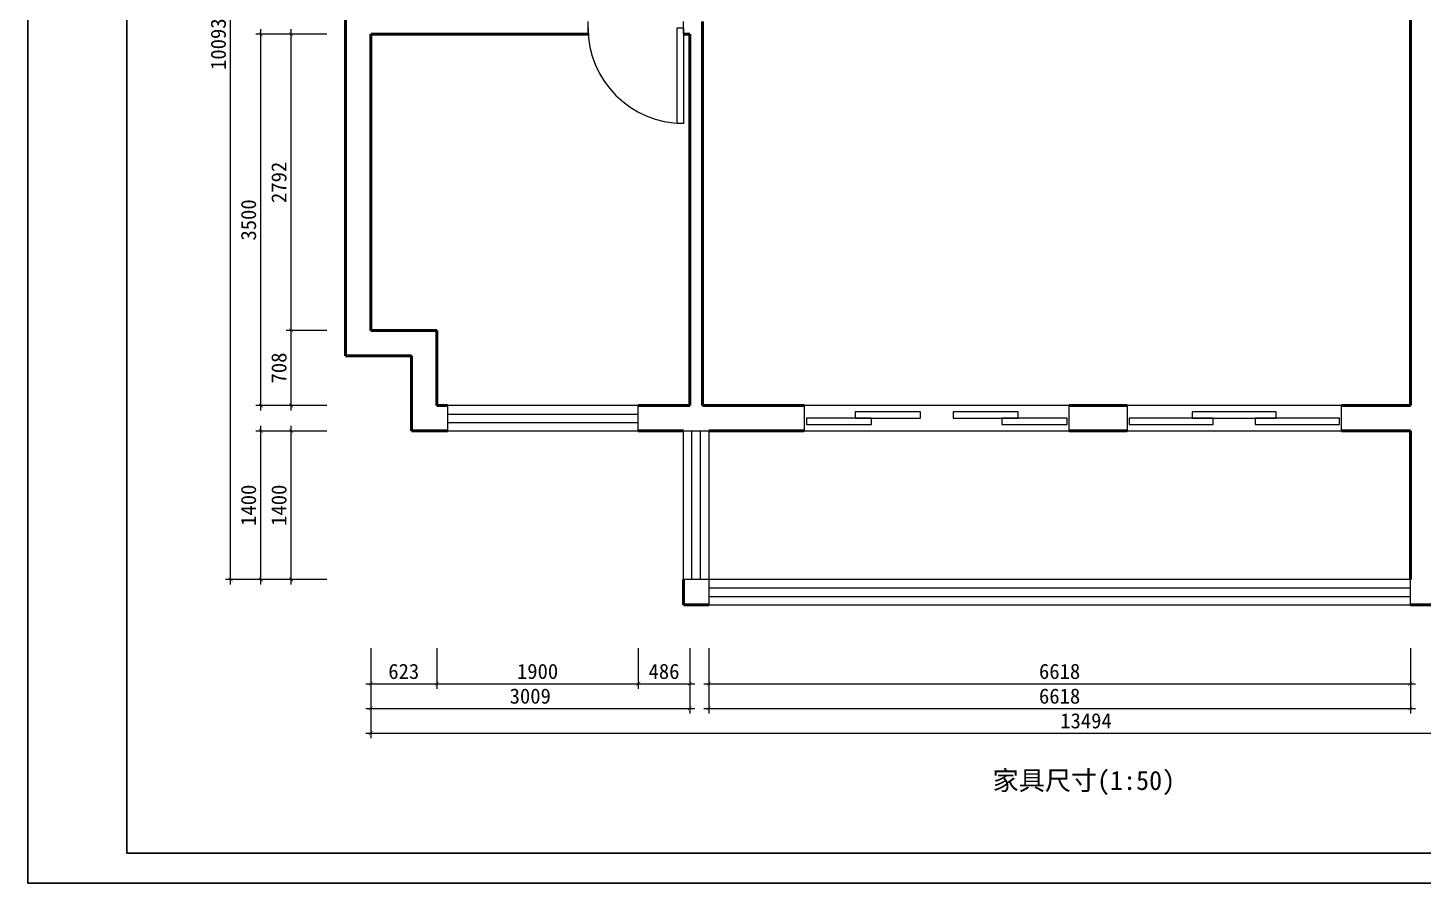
# Model space of a CAD drawing. Header units: millimetres. Extents: x 0 to 67000, y -21025 to -3421.
# Drawn here: x 46000 to 59162, y -21025 to -12963 of the extents above; entities that cross this region are included whole.
import ezdxf

# ---------------------------------------------------------------- set-up
doc = ezdxf.new("R2010")
doc.units = ezdxf.units.MM
doc.layers.get('0').update_dxf_attribs({"lineweight": 13})
for name, color, linetype in [('00图框', 7, 'Continuous'), ('SH-尺寸标注', 32, 'Continuous'), ('图框', 4, 'Continuous')]:
    doc.layers.add(name, color=color, linetype=linetype)
for name, color, linetype, lineweight in [('BS-非承重墙', 7, 'Continuous', 50), ('DS-门窗', 7, 'Continuous', 13), ('SH-文字标注', 2, 'Continuous', 13)]:
    doc.layers.add(name, color=color, linetype=linetype, lineweight=lineweight)
doc.styles.get("Standard").update_dxf_attribs({"font": 'SimSun.ttf'})
doc.styles.add('T_12_2_SimSun', font='', dxfattribs={"height": 225.638169})
doc.styles.get('T_12_2_SimSun').set_extended_font_data('SimSun')
doc.dimstyles.new('D_20_2.35', dxfattribs={"dimtxt": 142.857143, "dimasz": 35.714286, "dimexe": 47.619048, "dimexo": 0, "dimgap": 0, "dimtad": 1, "dimdec": 0, "dimzin": 1, "dimdsep": 46, "dimtxsty": 'Standard', "dimblk": 'ARCHTICK', "dimcen": 0.09, "dimdle": 47.619048, "dimclrd": 252, "dimclre": 252, "dimclrt": 134, "dimadec": 0, "dimazin": 0, "dimtfac": 1, "dimtdec": 4, "dimtix": 1, "dimtmove": 2, "dimatfit": 3, "dimfxl": 335.714273, "dimfxlon": 1, "dimtolj": 1, "dimtzin": 0, "dimlwd": 9, "dimlwe": 9, "dimarcsym": 0})

# ---------------------------------------------------------------- blocks, each defined once
blk = doc.blocks.new('_Frame133990009')
at = {"layer": '00图框', "color": 7, "linetype": 'Continuous', "ltscale": 2, "flags": 128}
for points in [[(-41435, -1581), (565, -1581), (565, -31281), (-41435, -31281), (-41435, -1581)], [(-39567, -30715), (-1, -30715), (-1, -2147), (-39567, -2147), (-39567, -30715)]]:
    blk.add_lwpolyline(points, dxfattribs=at)
blk = doc.blocks.new('LEGEND_67648a39d927c7a930baef3c54e38a72_50dd9289d5ae45199d053af8cd38e6ff')
at = {"layer": 'DS-门窗', "color": 60, "linetype": 'Continuous', "ltscale": 2}
for p, q in [((0, 120), (0, 0)), ((900, 120), (900, 0))]:
    blk.add_line(p, q, dxfattribs=at)
at = {"layer": 'DS-门窗', "color": 60, "linetype": 'Continuous', "ltscale": 2, "flags": 128}
blk.add_lwpolyline([(0, 60), (0, 960), (60, 960), (60, 60), (0, 60)], dxfattribs=at)
at = {"layer": 'DS-门窗', "color": 60, "linetype": 'Continuous', "ltscale": 2}
blk.add_arc((0, 60), 900, 0, 90, dxfattribs=at)
blk = doc.blocks.new('DOOR_acc6905375ffd53cf1e31f5e83cf5ed8_0b95423158d84db897271b12eb6dca6c')
at = {"layer": 'DS-门窗', "color": 60, "linetype": 'Continuous', "ltscale": 2}
for p, q in [((-163.9998, -3357.9998), (-2663.9998, -3357.9998)), ((-2663.9998, -3357.9998), (-2663.9998, -3597.9998)), ((-1567.7498, -3417.9998), (-2182.7498, -3417.9998)), ((-2182.7498, -3417.9998), (-2182.7498, -3477.9998)), ((-1567.7498, -3477.9998), (-1567.7498, -3417.9998)), ((-645.2498, -3417.9998), (-1260.2498, -3417.9998)), ((-1260.2498, -3417.9998), (-1260.2498, -3477.9998)), ((-645.2498, -3477.9998), (-645.2498, -3417.9998)), ((-163.9998, -3597.9998), (-163.9998, -3357.9998)), ((-2028.9998, -3477.9998), (-2643.9998, -3477.9998)), ((-2643.9998, -3477.9998), (-2643.9998, -3537.9998)), ((-2643.9998, -3537.9998), (-2028.9998, -3537.9998)), ((-2182.7498, -3477.9998), (-1567.7498, -3477.9998)), ((-2028.9998, -3537.9998), (-2028.9998, -3477.9998)), ((-1260.2498, -3477.9998), (-645.2498, -3477.9998)), ((-183.9998, -3477.9998), (-798.9998, -3477.9998)), ((-798.9998, -3477.9998), (-798.9998, -3537.9998)), ((-798.9998, -3537.9998), (-183.9998, -3537.9998)), ((-183.9998, -3537.9998), (-183.9998, -3477.9998)), ((-2663.9998, -3597.9998), (-163.9998, -3597.9998))]:
    blk.add_line(p, q, dxfattribs=at)
blk = doc.blocks.new('DOOR_3d5513a56b217097f4e72e7e1c964057_0e7302f3b3de42dcbd4674c8a126d7b2')
at = {"layer": 'DS-门窗', "color": 60, "linetype": 'Continuous', "ltscale": 2}
for p, q in [((2404, -3358), (382, -3358)), ((382, -3358), (382, -3598)), ((1789, -3418), (997, -3418)), ((997, -3418), (997, -3478)), ((1789, -3478), (1789, -3418)), ((2404, -3598), (2404, -3358)), ((1195, -3478), (402, -3478)), ((402, -3478), (402, -3538)), ((402, -3538), (1195, -3538)), ((997, -3478), (1789, -3478)), ((1195, -3538), (1195, -3478)), ((2384, -3478), (1591, -3478)), ((1591, -3478), (1591, -3538)), ((1591, -3538), (2384, -3538)), ((2384, -3538), (2384, -3478)), ((382, -3598), (2404, -3598))]:
    blk.add_line(p, q, dxfattribs=at)
blk = doc.blocks.new('WINDOW_f73aaa421d81a0d24ced11b06a9f54ff_d18b65bd54624575a71e40cacd58e0c7')
at = {"layer": 'DS-门窗', "color": 60, "linetype": 'Continuous', "ltscale": 2}
for p, q in [((3054, -4998), (-3564, -4998)), ((-3564, -4998), (-3564, -5238)), ((3054, -5238), (3054, -4998)), ((-3564, -5078), (3054, -5078)), ((-3564, -5158), (3054, -5158)), ((-3564, -5238), (3054, -5238))]:
    blk.add_line(p, q, dxfattribs=at)
blk = doc.blocks.new('WINDOW_b9969480b67079be11589bbff2d2da8e_e0f840c4466b49bc990c8ccdc1e307e4')
at = {"layer": 'DS-门窗', "color": 60, "linetype": 'Continuous', "ltscale": 2}
for p, q in [((-4230, -3358), (-6030, -3358)), ((-6030, -3358), (-6030, -3598)), ((-4230, -3598), (-4230, -3358)), ((-6030, -3438), (-4230, -3438)), ((-6030, -3518), (-4230, -3518)), ((-6030, -3598), (-4230, -3598))]:
    blk.add_line(p, q, dxfattribs=at)
blk = doc.blocks.new('WINDOW_cacf92c015f3955073eea6c39584fa9b_b5f50a5ff9d647fda2256d60ba827a1b')
at = {"layer": 'DS-门窗', "color": 60, "linetype": 'Continuous', "ltscale": 2}
for p, q in [((-3804, -4998), (-3804, -3598)), ((-3804, -3598), (-3564, -3598)), ((-3724, -4998), (-3724, -3598)), ((-3644, -4998), (-3644, -3598)), ((-3564, -3598), (-3564, -4998)), ((-3564, -4998), (-3804, -4998))]:
    blk.add_line(p, q, dxfattribs=at)
blk = doc.blocks.new('_ArchTick')
at = {"color": 0, "linetype": 'ByBlock', "const_width": 0.15}
blk.add_lwpolyline([(-0.5, -0.5), (0.5, 0.5)], dxfattribs=at)
blk = doc.blocks.new('*D240')
at = {"layer": 'Defpoints', "color": 0}
for p in [(49235, -19275), (62729, -19275), (62729, -19611)]:
    blk.add_point(p, dxfattribs=at)
at = {"layer": 'SH-尺寸标注', "color": 252, "linetype": 'Continuous', "lineweight": 9}
for p, q in [((49235, -19275), (49235, -19659)), ((62729, -19275), (62729, -19659)), ((49187, -19611), (62777, -19611))]:
    blk.add_line(p, q, dxfattribs=at)
at = {"layer": 'SH-尺寸标注', "color": 252, "lineweight": 9, "xscale": 35.71428581050463, "yscale": 35.71428581050463, "zscale": 35.71428581050463, "rotation": 180}
blk.add_blockref('_ArchTick', (49235, -19611), dxfattribs=at)
at = {"layer": 'SH-尺寸标注', "color": 252, "lineweight": 9, "xscale": 35.71428581050463, "yscale": 35.71428581050463, "zscale": 35.71428581050463}
blk.add_blockref('_ArchTick', (62729, -19611), dxfattribs=at)
at = {"layer": 'SH-尺寸标注', "color": 134, "insert": (55982, -19496), "char_height": 142.9, "attachment_point": 5}
blk.add_mtext('\\A1;13494', dxfattribs=at)
blk = doc.blocks.new('*D238')
at = {"layer": 'Defpoints', "color": 0}
for p in [(47912, -8070), (48248, -8070), (48248, -18163)]:
    blk.add_point(p, dxfattribs=at)
at = {"layer": 'SH-尺寸标注', "color": 252, "linetype": 'Continuous', "lineweight": 9}
for p, q in [((47912, -18210), (47912, -8022)), ((48248, -8070), (47864, -8070)), ((48248, -18163), (47864, -18163))]:
    blk.add_line(p, q, dxfattribs=at)
at = {"layer": 'SH-尺寸标注', "color": 252, "lineweight": 9, "xscale": 35.71428581050463, "yscale": 35.71428581050463, "zscale": 35.71428581050463}
for p, rotation in [((47912, -8070), 90), ((47912, -18163), 270)]:
    blk.add_blockref('_ArchTick', p, dxfattribs=dict(at, rotation=rotation))
at = {"layer": 'SH-尺寸标注', "color": 134, "insert": (47797, -13116), "char_height": 142.9, "attachment_point": 5, "rotation": 90}
blk.add_mtext('\\A1;10093', dxfattribs=at)
blk = doc.blocks.new('*D218')
at = {"layer": 'Defpoints', "color": 0}
for p in [(49235, -18809), (49858, -18809), (49858, -19145)]:
    blk.add_point(p, dxfattribs=at)
at = {"layer": 'SH-尺寸标注', "color": 252, "linetype": 'Continuous', "lineweight": 9}
for p, q in [((49235, -18809), (49235, -19193)), ((49858, -18809), (49858, -19193)), ((49187, -19145), (49906, -19145))]:
    blk.add_line(p, q, dxfattribs=at)
at = {"layer": 'SH-尺寸标注', "color": 252, "lineweight": 9, "xscale": 35.71428581050463, "yscale": 35.71428581050463, "zscale": 35.71428581050463, "rotation": 180}
blk.add_blockref('_ArchTick', (49235, -19145), dxfattribs=at)
at = {"layer": 'SH-尺寸标注', "color": 252, "lineweight": 9, "xscale": 35.71428581050463, "yscale": 35.71428581050463, "zscale": 35.71428581050463}
blk.add_blockref('_ArchTick', (49858, -19145), dxfattribs=at)
at = {"layer": 'SH-尺寸标注', "color": 134, "insert": (49546, -19030), "char_height": 142.9, "attachment_point": 5}
blk.add_mtext('\\A1;623', dxfattribs=at)
blk = doc.blocks.new('*D217')
at = {"layer": 'Defpoints', "color": 0}
for p in [(49858, -18809), (51758, -18809), (51758, -19145)]:
    blk.add_point(p, dxfattribs=at)
at = {"layer": 'SH-尺寸标注', "color": 252, "linetype": 'Continuous', "lineweight": 9}
for p, q in [((49858, -18809), (49858, -19193)), ((51758, -18809), (51758, -19193)), ((49810, -19145), (51806, -19145))]:
    blk.add_line(p, q, dxfattribs=at)
at = {"layer": 'SH-尺寸标注', "color": 252, "lineweight": 9, "xscale": 35.71428581050463, "yscale": 35.71428581050463, "zscale": 35.71428581050463, "rotation": 180}
blk.add_blockref('_ArchTick', (49858, -19145), dxfattribs=at)
at = {"layer": 'SH-尺寸标注', "color": 252, "lineweight": 9, "xscale": 35.71428581050463, "yscale": 35.71428581050463, "zscale": 35.71428581050463}
blk.add_blockref('_ArchTick', (51758, -19145), dxfattribs=at)
at = {"layer": 'SH-尺寸标注', "color": 134, "insert": (50808, -19030), "char_height": 142.9, "attachment_point": 5}
blk.add_mtext('\\A1;1900', dxfattribs=at)
blk = doc.blocks.new('*D216')
at = {"layer": 'Defpoints', "color": 0}
for p in [(51758, -18809), (52244, -18809), (52244, -19145)]:
    blk.add_point(p, dxfattribs=at)
at = {"layer": 'SH-尺寸标注', "color": 252, "linetype": 'Continuous', "lineweight": 9}
for p, q in [((51758, -18809), (51758, -19193)), ((52244, -18809), (52244, -19193)), ((51710, -19145), (52292, -19145))]:
    blk.add_line(p, q, dxfattribs=at)
at = {"layer": 'SH-尺寸标注', "color": 252, "lineweight": 9, "xscale": 35.71428581050463, "yscale": 35.71428581050463, "zscale": 35.71428581050463, "rotation": 180}
blk.add_blockref('_ArchTick', (51758, -19145), dxfattribs=at)
at = {"layer": 'SH-尺寸标注', "color": 252, "lineweight": 9, "xscale": 35.71428581050463, "yscale": 35.71428581050463, "zscale": 35.71428581050463}
blk.add_blockref('_ArchTick', (52244, -19145), dxfattribs=at)
at = {"layer": 'SH-尺寸标注', "color": 134, "insert": (52001, -19030), "char_height": 142.9, "attachment_point": 5}
blk.add_mtext('\\A1;486', dxfattribs=at)
blk = doc.blocks.new('*D215')
at = {"layer": 'Defpoints', "color": 0}
for p in [(52424, -18809), (59042, -18809), (59042, -19145)]:
    blk.add_point(p, dxfattribs=at)
at = {"layer": 'SH-尺寸标注', "color": 252, "linetype": 'Continuous', "lineweight": 9}
for p, q in [((52424, -18809), (52424, -19193)), ((59042, -18809), (59042, -19193)), ((52376, -19145), (59090, -19145))]:
    blk.add_line(p, q, dxfattribs=at)
at = {"layer": 'SH-尺寸标注', "color": 252, "lineweight": 9, "xscale": 35.71428581050463, "yscale": 35.71428581050463, "zscale": 35.71428581050463, "rotation": 180}
blk.add_blockref('_ArchTick', (52424, -19145), dxfattribs=at)
at = {"layer": 'SH-尺寸标注', "color": 252, "lineweight": 9, "xscale": 35.71428581050463, "yscale": 35.71428581050463, "zscale": 35.71428581050463}
blk.add_blockref('_ArchTick', (59042, -19145), dxfattribs=at)
at = {"layer": 'SH-尺寸标注', "color": 134, "insert": (55733, -19030), "char_height": 142.9, "attachment_point": 5}
blk.add_mtext('\\A1;6618', dxfattribs=at)
blk = doc.blocks.new('*D211')
at = {"layer": 'Defpoints', "color": 0}
for p in [(48484, -16763), (48820, -16763), (48820, -18163)]:
    blk.add_point(p, dxfattribs=at)
at = {"layer": 'SH-尺寸标注', "color": 252, "linetype": 'Continuous', "lineweight": 9}
for p, q in [((48484, -18210), (48484, -16715)), ((48820, -16763), (48436, -16763)), ((48820, -18163), (48436, -18163))]:
    blk.add_line(p, q, dxfattribs=at)
at = {"layer": 'SH-尺寸标注', "color": 252, "lineweight": 9, "xscale": 35.71428581050463, "yscale": 35.71428581050463, "zscale": 35.71428581050463}
for p, rotation in [((48484, -16763), 90), ((48484, -18163), 270)]:
    blk.add_blockref('_ArchTick', p, dxfattribs=dict(at, rotation=rotation))
at = {"layer": 'SH-尺寸标注', "color": 134, "insert": (48369, -17463), "char_height": 142.9, "attachment_point": 5, "rotation": 90}
blk.add_mtext('\\A1;1400', dxfattribs=at)
blk = doc.blocks.new('*D210')
at = {"layer": 'Defpoints', "color": 0}
for p in [(48484, -15815), (48820, -15815), (48820, -16523)]:
    blk.add_point(p, dxfattribs=at)
at = {"layer": 'SH-尺寸标注', "color": 252, "linetype": 'Continuous', "lineweight": 9}
for p, q in [((48484, -16570), (48484, -15767)), ((48820, -15815), (48436, -15815)), ((48820, -16523), (48436, -16523))]:
    blk.add_line(p, q, dxfattribs=at)
at = {"layer": 'SH-尺寸标注', "color": 252, "lineweight": 9, "xscale": 35.71428581050463, "yscale": 35.71428581050463, "zscale": 35.71428581050463}
for p, rotation in [((48484, -15815), 90), ((48484, -16523), 270)]:
    blk.add_blockref('_ArchTick', p, dxfattribs=dict(at, rotation=rotation))
at = {"layer": 'SH-尺寸标注', "color": 134, "insert": (48369, -16169), "char_height": 142.9, "attachment_point": 5, "rotation": 90}
blk.add_mtext('\\A1;708', dxfattribs=at)
blk = doc.blocks.new('*D209')
at = {"layer": 'Defpoints', "color": 0}
for p in [(48484, -13023), (48820, -13023), (48820, -15815)]:
    blk.add_point(p, dxfattribs=at)
at = {"layer": 'SH-尺寸标注', "color": 252, "linetype": 'Continuous', "lineweight": 9}
for p, q in [((48820, -13023), (48436, -13023)), ((48484, -15862), (48484, -12975)), ((48820, -15815), (48436, -15815))]:
    blk.add_line(p, q, dxfattribs=at)
at = {"layer": 'SH-尺寸标注', "color": 252, "lineweight": 9, "xscale": 35.71428581050463, "yscale": 35.71428581050463, "zscale": 35.71428581050463}
for p, rotation in [((48484, -13023), 90), ((48484, -15815), 270)]:
    blk.add_blockref('_ArchTick', p, dxfattribs=dict(at, rotation=rotation))
at = {"layer": 'SH-尺寸标注', "color": 134, "insert": (48369, -14419), "char_height": 142.9, "attachment_point": 5, "rotation": 90}
blk.add_mtext('\\A1;2792', dxfattribs=at)
blk = doc.blocks.new('*D198')
at = {"layer": 'Defpoints', "color": 0}
for p in [(48198, -16763), (48533, -16763), (48533, -18163)]:
    blk.add_point(p, dxfattribs=at)
at = {"layer": 'SH-尺寸标注', "color": 252, "linetype": 'Continuous', "lineweight": 9}
for p, q in [((48198, -18210), (48198, -16715)), ((48533, -16763), (48150, -16763)), ((48533, -18163), (48150, -18163))]:
    blk.add_line(p, q, dxfattribs=at)
at = {"layer": 'SH-尺寸标注', "color": 252, "lineweight": 9, "xscale": 35.71428581050463, "yscale": 35.71428581050463, "zscale": 35.71428581050463}
for p, rotation in [((48198, -16763), 90), ((48198, -18163), 270)]:
    blk.add_blockref('_ArchTick', p, dxfattribs=dict(at, rotation=rotation))
at = {"layer": 'SH-尺寸标注', "color": 134, "insert": (48082, -17463), "char_height": 142.9, "attachment_point": 5, "rotation": 90}
blk.add_mtext('\\A1;1400', dxfattribs=at)
blk = doc.blocks.new('*D44')
at = {"layer": 'Defpoints', "color": 0}
for p in [(48198, -13023), (48533, -13023), (48533, -16523)]:
    blk.add_point(p, dxfattribs=at)
at = {"layer": 'SH-尺寸标注', "color": 252, "linetype": 'Continuous', "lineweight": 9}
for p, q in [((48533, -13023), (48150, -13023)), ((48198, -16570), (48198, -12975)), ((48533, -16523), (48150, -16523))]:
    blk.add_line(p, q, dxfattribs=at)
at = {"layer": 'SH-尺寸标注', "color": 252, "lineweight": 9, "xscale": 35.71428581050463, "yscale": 35.71428581050463, "zscale": 35.71428581050463}
for p, rotation in [((48198, -13023), 90), ((48198, -16523), 270)]:
    blk.add_blockref('_ArchTick', p, dxfattribs=dict(at, rotation=rotation))
at = {"layer": 'SH-尺寸标注', "color": 134, "insert": (48082, -14773), "char_height": 142.9, "attachment_point": 5, "rotation": 90}
blk.add_mtext('\\A1;3500', dxfattribs=at)
blk = doc.blocks.new('*D34')
at = {"layer": 'Defpoints', "color": 0}
for p in [(49235, -19042), (52244, -19042), (52244, -19378)]:
    blk.add_point(p, dxfattribs=at)
at = {"layer": 'SH-尺寸标注', "color": 252, "linetype": 'Continuous', "lineweight": 9}
for p, q in [((49235, -19042), (49235, -19426)), ((52244, -19042), (52244, -19426)), ((49187, -19378), (52292, -19378))]:
    blk.add_line(p, q, dxfattribs=at)
at = {"layer": 'SH-尺寸标注', "color": 252, "lineweight": 9, "xscale": 35.71428581050463, "yscale": 35.71428581050463, "zscale": 35.71428581050463, "rotation": 180}
blk.add_blockref('_ArchTick', (49235, -19378), dxfattribs=at)
at = {"layer": 'SH-尺寸标注', "color": 252, "lineweight": 9, "xscale": 35.71428581050463, "yscale": 35.71428581050463, "zscale": 35.71428581050463}
blk.add_blockref('_ArchTick', (52244, -19378), dxfattribs=at)
at = {"layer": 'SH-尺寸标注', "color": 134, "insert": (50739, -19263), "char_height": 142.9, "attachment_point": 5}
blk.add_mtext('\\A1;3009', dxfattribs=at)
blk = doc.blocks.new('*D33')
at = {"layer": 'Defpoints', "color": 0}
for p in [(52424, -19042), (59042, -19042), (59042, -19378)]:
    blk.add_point(p, dxfattribs=at)
at = {"layer": 'SH-尺寸标注', "color": 252, "linetype": 'Continuous', "lineweight": 9}
for p, q in [((52424, -19042), (52424, -19426)), ((59042, -19042), (59042, -19426)), ((52376, -19378), (59090, -19378))]:
    blk.add_line(p, q, dxfattribs=at)
at = {"layer": 'SH-尺寸标注', "color": 252, "lineweight": 9, "xscale": 35.71428581050463, "yscale": 35.71428581050463, "zscale": 35.71428581050463, "rotation": 180}
blk.add_blockref('_ArchTick', (52424, -19378), dxfattribs=at)
at = {"layer": 'SH-尺寸标注', "color": 252, "lineweight": 9, "xscale": 35.71428581050463, "yscale": 35.71428581050463, "zscale": 35.71428581050463}
blk.add_blockref('_ArchTick', (59042, -19378), dxfattribs=at)
at = {"layer": 'SH-尺寸标注', "color": 134, "insert": (55733, -19263), "char_height": 142.9, "attachment_point": 5}
blk.add_mtext('\\A1;6618', dxfattribs=at)

msp = doc.modelspace()

# ---------------------------------------------------------------- linework, layer by layer
at = {"layer": 'BS-非承重墙', "color": 7, "linetype": 'Continuous', "ltscale": 2}
for p, q in [((59041.9, -12480.7), (59041.9, -16522.7)), ((48994.7, -12782.7), (48994.7, -16054.7)), ((49234.7, -13022.7), (49857.9, -13022.7)), ((49234.7, -15814.7), (49234.7, -13022.7)), ((49857.9, -13022.7), (51283.9, -13022.7)), ((52183.9, -13022.7), (52243.9, -13022.7)), ((52243.9, -13022.7), (52243.9, -16522.7)), ((52363.9, -13022.7), (52363.9, -12902.7)), ((52363.9, -16522.7), (52363.9, -13022.7)), ((49857.9, -15814.7), (49234.7, -15814.7)), ((49857.9, -16054.7), (49857.9, -15814.7)), ((48994.7, -16054.7), (49234.7, -16054.7)), ((49234.7, -16054.7), (49617.9, -16054.7)), ((49617.9, -16054.7), (49617.9, -16522.7)), ((49857.9, -16522.7), (49857.9, -16054.7)), ((49617.9, -16522.7), (49617.9, -16762.7)), ((49957.9, -16522.7), (49857.9, -16522.7)), ((52243.9, -16522.7), (51757.9, -16522.7)), ((53323.9, -16522.7), (52363.9, -16522.7)), ((56370.2, -16522.7), (55823.9, -16522.7)), ((59041.9, -16522.7), (58391.9, -16522.7)), ((49617.9, -16762.7), (49957.9, -16762.7)), ((51757.9, -16762.7), (52183.9, -16762.7)), ((52423.9, -16762.7), (53323.9, -16762.7)), ((55823.9, -16762.7), (56370.2, -16762.7)), ((58391.9, -16762.7), (59041.9, -16762.7)), ((59041.9, -16762.7), (59041.9, -18162.7)), ((52183.9, -18162.7), (52183.9, -18402.7)), ((52183.9, -18402.7), (52423.9, -18402.7)), ((59041.9, -18402.7), (59281.9, -18402.7))]:
    msp.add_line(p, q, dxfattribs=at)

# ---------------------------------------------------------------- block references
at = {"layer": 'DS-门窗', "color": 7, "rotation": 180}
msp.add_blockref('LEGEND_67648a39d927c7a930baef3c54e38a72_50dd9289d5ae45199d053af8cd38e6ff', (52183.9, -12902.7), dxfattribs=at)
at = {"layer": 'DS-门窗', "color": 7}
for name in ['WINDOW_b9969480b67079be11589bbff2d2da8e_e0f840c4466b49bc990c8ccdc1e307e4', 'DOOR_acc6905375ffd53cf1e31f5e83cf5ed8_0b95423158d84db897271b12eb6dca6c', 'DOOR_3d5513a56b217097f4e72e7e1c964057_0e7302f3b3de42dcbd4674c8a126d7b2', 'WINDOW_cacf92c015f3955073eea6c39584fa9b_b5f50a5ff9d647fda2256d60ba827a1b', 'WINDOW_f73aaa421d81a0d24ced11b06a9f54ff_d18b65bd54624575a71e40cacd58e0c7']:
    msp.add_blockref(name, (55987.9, -13164.7), dxfattribs=at)
at = {"layer": '图框', "color": 7, "xscale": 0.5, "yscale": 0.5}
msp.add_blockref('_Frame133990009', (66717.5, -5384.5), dxfattribs=at)

# ---------------------------------------------------------------- texts
at = {"layer": 'SH-文字标注', "color": 7, "insert": (55961.9, -20081.2), "char_height": 180.51, "attachment_point": 5, "line_spacing_factor": 0.8, "style": 'T_12_2_SimSun'}
msp.add_mtext('家具尺寸(1:50)', dxfattribs=at)

# ---------------------------------------------------------------- dimensions: what is measured, and where the dimension line sits
at = {"layer": 'SH-尺寸标注', "color": 252, "linetype": 'Continuous'}
for base, p1, p2, angle, picture, middle, dimtype in [((47912.1, -8069.7), (48247.8, -18162.7), (48247.8, -8069.7), 90, '*D238', (47796.8, -13116.2), 160), ((48197.7, -13022.7), (48533.4, -16522.7), (48533.4, -13022.7), 90, '*D44', (48082.4, -14772.7), 160), ((48484, -13022.7), (48819.7, -15814.7), (48819.7, -13022.7), 90, '*D209', (48368.7, -14418.7), 161), ((48484, -15814.7), (48819.7, -16522.7), (48819.7, -15814.7), 90, '*D210', (48368.7, -16168.7), 160), ((48197.7, -16762.7), (48533.4, -18162.7), (48533.4, -16762.7), 90, '*D198', (48082.4, -17462.7), 160), ((48484, -16762.7), (48819.7, -18162.7), (48819.7, -16762.7), 90, '*D211', (48368.7, -17462.7), 160), ((51757.9, -19145.2), (49857.9, -18809.5), (51757.9, -18809.5), 0, '*D217', (50807.9, -19029.9), 161), ((52243.9, -19145.2), (51757.9, -18809.5), (52243.9, -18809.5), 0, '*D216', (52000.9, -19029.9), 161)]:
    dim = msp.add_linear_dim(base=base, p1=p1, p2=p2, angle=angle, dimstyle='D_20_2.35', override={"dimscale": 1, "dimclrt": 134}, dxfattribs=at)
    dim.commit()
    dim.dimension.update_dxf_attribs({"geometry": picture, "text_midpoint": middle, "dimtype": dimtype})
for base, p1, p2, picture, middle in [((49857.9, -19145.2), (49234.7, -18809.5), (49857.9, -18809.5), '*D218', (49546.3, -19029.9)), ((59041.9, -19145.2), (52423.9, -18809.5), (59041.9, -18809.5), '*D215', (55732.9, -19029.9)), ((52243.9, -19378.2), (49234.7, -19042.5), (52243.9, -19042.5), '*D34', (50739.3, -19262.9)), ((59041.9, -19378.2), (52423.9, -19042.5), (59041.9, -19042.5), '*D33', (55732.9, -19262.9)), ((62728.9, -19611.2), (49234.7, -19275.5), (62728.9, -19275.5), '*D240', (55981.8, -19495.9))]:
    dim = msp.add_linear_dim(base=base, p1=p1, p2=p2, dimstyle='D_20_2.35', override={"dimscale": 1, "dimclrt": 134}, dxfattribs=at)
    dim.commit()
    dim.dimension.update_dxf_attribs({"geometry": picture, "text_midpoint": middle, "dimtype": 160})

doc.saveas('drawing.dxf')
